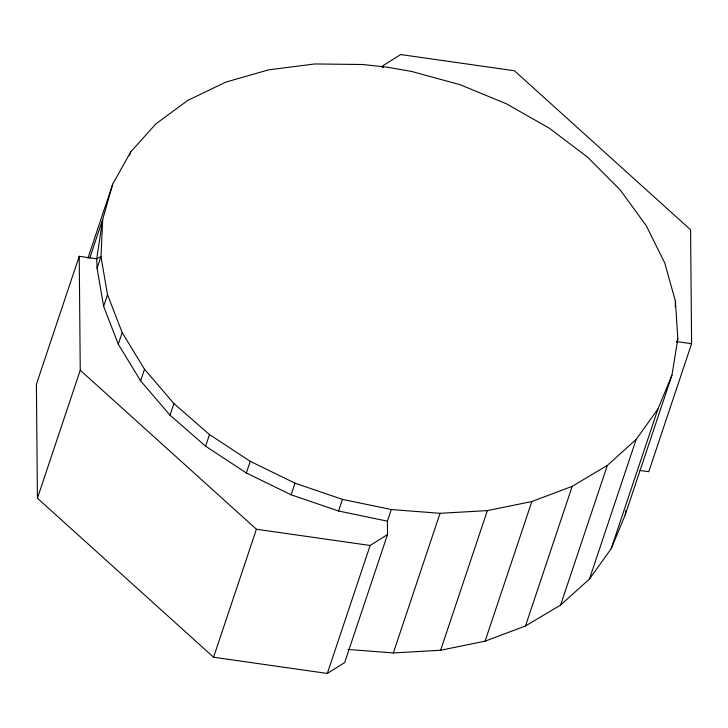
<?xml version="1.0" encoding="UTF-8"?>
<svg xmlns="http://www.w3.org/2000/svg" width="728" height="728" viewBox="0 0 728 728"><rect width="100%" height="100%" fill="white"/><g stroke="black" fill="none" stroke-linecap="round" stroke-linejoin="round"><path stroke-width="1.09" d="M675.229 306.716L675.411 301.146L664.764 263.008L646.191 225.598L620.238 189.99L587.633 157.212L549.331 128.21L506.415 103.813L460.132 84.721L411.821 71.499L387.332 67.203L362.853 64.51L314.651 63.955L268.596 69.861L226.008 82.055L188.124 100.182L156.029 123.724L130.64 151.997L112.694 184.202L87.897 258.313M347.966 649.422L393.329 652.943L440.622 650.25L485.103 641.168L525.489 625.962L560.606 605.05L589.452 579.042L611.192 548.694L625.216 514.878L625.925 510.474M625.216 514.878L671.935 375.239L677.823 338.92L675.411 301.146M112.694 184.202L102.703 219.401L89.762 258.067M387.396 521.157L338.575 511.01L291.109 494.794L246.346 472.982L205.596 446.182L170.006 415.178L140.622 380.862L118.282 344.226L103.622 306.306L97.07 268.213L96.724 258.795L102.703 219.401L100.965 256.575L96.724 258.795L79.225 256.292L36.4 384.293L37.419 498.225L213.586 657.238L327.309 673.464L344.681 662.562L387.514 534.561L387.396 521.157L391.282 509.527L440.049 513.304L487.35 510.619L531.831 501.537L572.208 486.322L607.325 465.41L636.172 439.412L657.921 409.063L671.935 375.239M129.557 155.228L130.64 151.997M97.07 268.213L100.965 256.575L107.517 294.676L122.177 332.587L144.517 369.233L173.901 403.549L209.482 434.543L250.241 461.343L294.995 483.165L342.469 499.381L391.282 509.527M37.419 498.225L80.244 370.224L79.225 256.292M103.622 306.306L107.517 294.676M118.282 344.226L122.177 332.587M140.622 380.862L144.517 369.233M170.006 415.178L173.901 403.549M205.596 446.182L209.482 434.543M246.346 472.982L250.241 461.343M382.591 67.586L383.319 65.438L400.691 54.536L514.414 70.762L690.581 229.775L691.6 343.707L648.775 471.708L640.021 470.461M213.586 657.238L256.411 529.238L80.244 370.224M291.109 494.794L294.995 483.165M338.575 511.01L342.469 499.381M327.309 673.464L370.133 545.472L387.514 534.561M393.329 652.943L440.049 513.304M440.622 650.25L487.35 510.619M485.103 641.168L531.831 501.537M525.489 625.962L572.208 486.322M560.606 605.05L607.325 465.41M589.452 579.042L636.172 439.412M676.74 342.142L677.823 338.92M611.192 548.694L657.921 409.063M676.294 341.523L691.6 343.707M256.411 529.238L370.133 545.472M383.319 65.438L383.338 67.668"/></g></svg>
